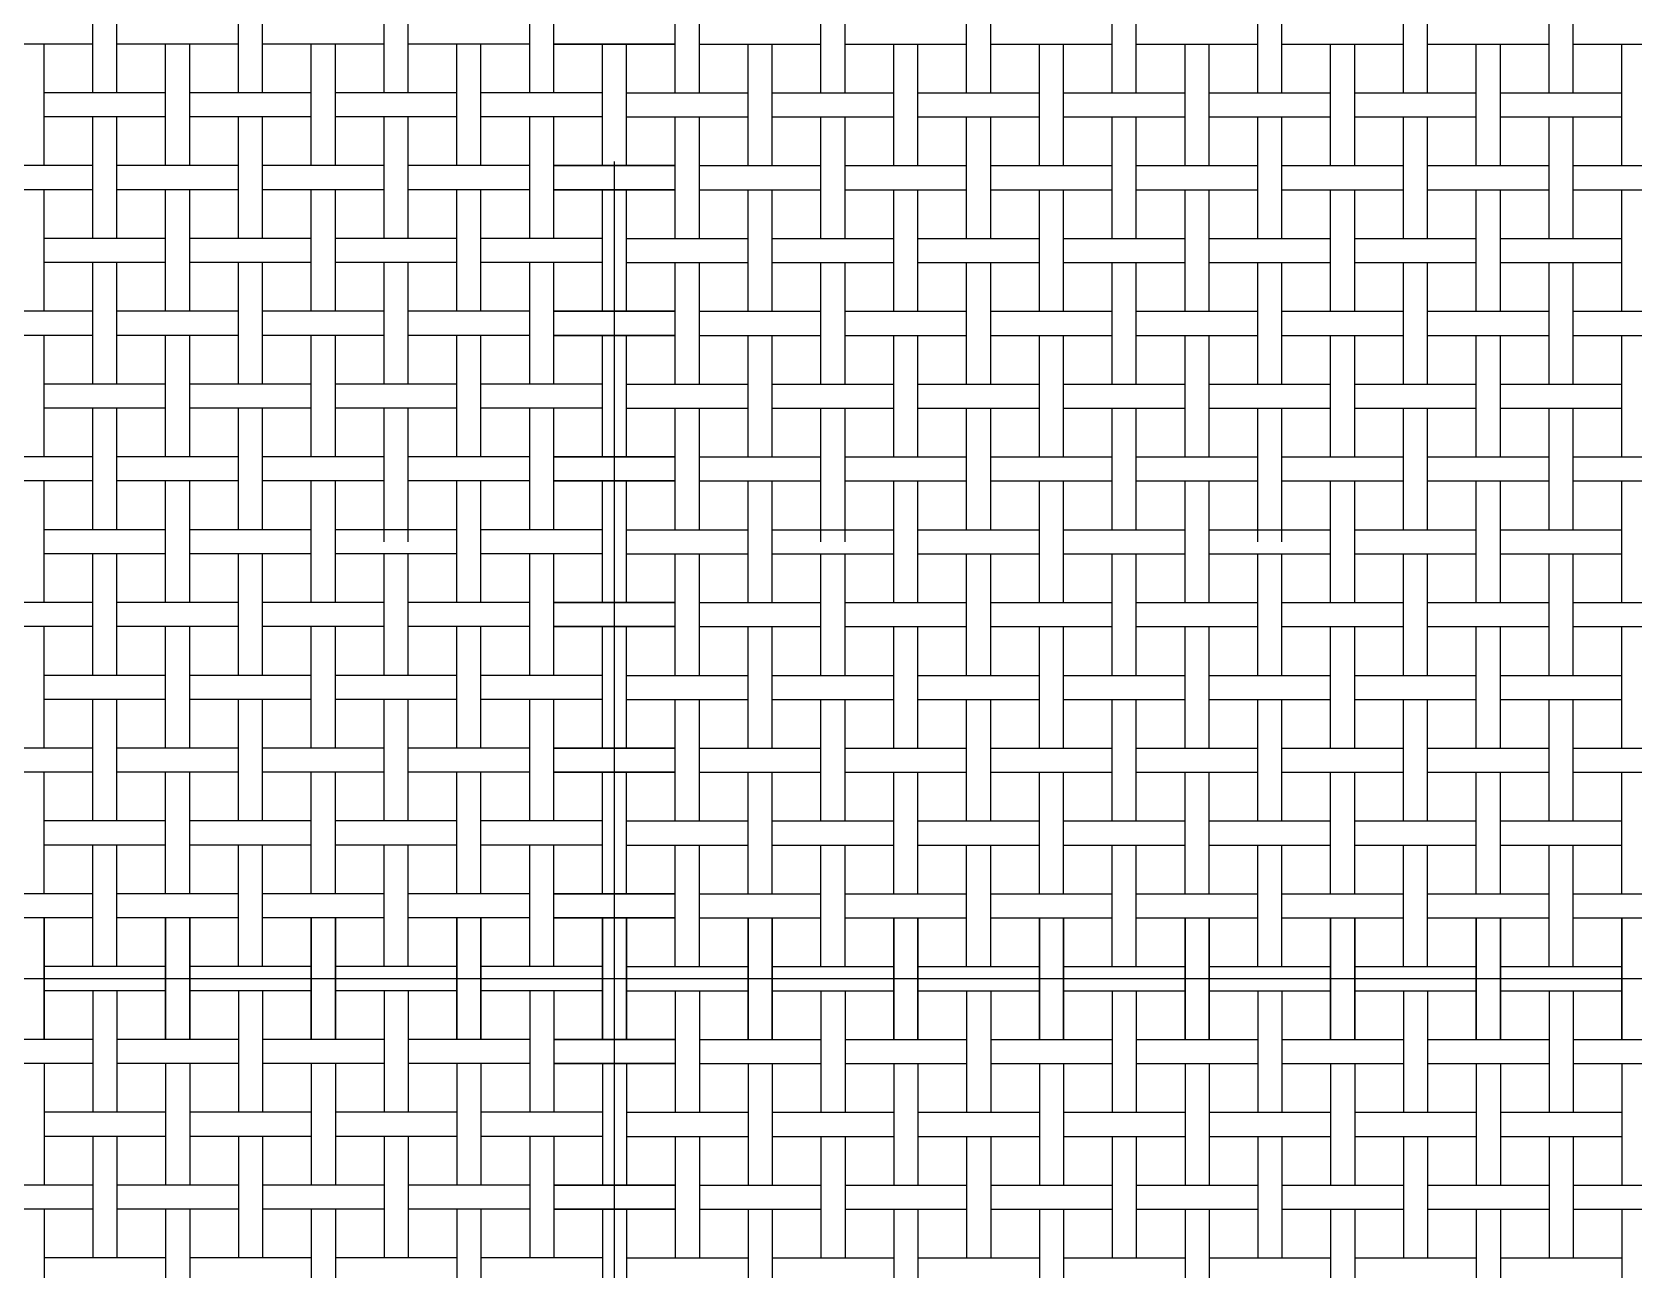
# Model space of a CAD drawing. Extents: x 1 to 102, y 0 to 78.
# Drawn here: x 47.17 to 56.48, y 48.86 to 56.06 of the extents above; entities that cross this region are included whole.
import ezdxf

# ---------------------------------------------------------------- set-up
doc = ezdxf.new("R2010")
doc.units = 0
doc.linetypes.add('CENTER', pattern=[50.8, 31.75, -6.35, 6.35, -6.35])
doc.layers.get('0').update_dxf_attribs({"linetype": 'CONTINUOUS'})
doc.layers.add('CENTER', color=1, linetype='CENTER')

msp = doc.modelspace()

# ---------------------------------------------------------------- linework, layer by layer
at = {"color": 7, "linetype": 'CONTINUOUS'}
for p, q in [((47.5247, 55.708), (47.5247, 56.4147)), ((47.6647, 55.708), (47.6647, 56.4147)), ((48.3713, 55.708), (48.3713, 56.4147)), ((48.5113, 55.708), (48.5113, 56.4147)), ((49.218, 55.708), (49.218, 56.4147)), ((49.358, 55.708), (49.358, 56.4147)), ((50.0647, 55.708), (50.0647, 56.4147)), ((50.2047, 55.708), (50.2047, 56.4147)), ((50.9113, 55.708), (50.9113, 56.4147)), ((51.0513, 55.708), (51.0513, 56.4147)), ((51.758, 55.708), (51.758, 56.4147)), ((51.898, 55.708), (51.898, 56.4147)), ((52.6047, 55.708), (52.6047, 56.4147)), ((52.7447, 55.708), (52.7447, 56.4147)), ((53.4513, 55.708), (53.4513, 56.4147)), ((53.5913, 55.708), (53.5913, 56.4147)), ((54.298, 55.708), (54.298, 56.4147)), ((54.438, 55.708), (54.438, 56.4147)), ((55.1447, 55.708), (55.1447, 56.4147)), ((55.2847, 55.708), (55.2847, 56.4147)), ((55.9913, 55.708), (55.9913, 56.4147)), ((56.1313, 55.708), (56.1313, 56.4147)), ((47.5247, 55.9913), (46.818, 55.9913)), ((47.2413, 55.2847), (47.2413, 55.9913)), ((48.3713, 55.9913), (47.6647, 55.9913)), ((47.948, 55.2847), (47.948, 55.9913)), ((48.088, 55.2847), (48.088, 55.9913)), ((49.218, 55.9913), (48.5113, 55.9913)), ((48.7947, 55.2847), (48.7947, 55.9913)), ((48.9347, 55.2847), (48.9347, 55.9913)), ((50.0647, 55.9913), (49.358, 55.9913)), ((49.6413, 55.2847), (49.6413, 55.9913)), ((49.7813, 55.2847), (49.7813, 55.9913)), ((50.2047, 55.9913), (50.9113, 55.9913)), ((50.9113, 55.9913), (50.2047, 55.9913)), ((50.488, 55.2847), (50.488, 55.9913)), ((50.628, 55.2847), (50.628, 55.9913)), ((51.0513, 55.9913), (51.758, 55.9913)), ((51.3347, 55.2847), (51.3347, 55.9913)), ((51.4747, 55.2847), (51.4747, 55.9913)), ((51.898, 55.9913), (52.6047, 55.9913)), ((52.1813, 55.2847), (52.1813, 55.9913)), ((52.3213, 55.2847), (52.3213, 55.9913)), ((52.7447, 55.9913), (53.4513, 55.9913)), ((53.028, 55.2847), (53.028, 55.9913)), ((53.168, 55.2847), (53.168, 55.9913)), ((53.5913, 55.9913), (54.298, 55.9913)), ((53.8747, 55.2847), (53.8747, 55.9913)), ((54.0147, 55.2847), (54.0147, 55.9913)), ((54.438, 55.9913), (55.1447, 55.9913)), ((54.7213, 55.2847), (54.7213, 55.9913)), ((54.8613, 55.2847), (54.8613, 55.9913)), ((55.2847, 55.9913), (55.9913, 55.9913)), ((55.568, 55.2847), (55.568, 55.9913)), ((55.708, 55.2847), (55.708, 55.9913)), ((56.1313, 55.9913), (56.838, 55.9913)), ((56.4147, 55.2847), (56.4147, 55.9913)), ((47.948, 55.708), (47.2413, 55.708)), ((48.7947, 55.708), (48.088, 55.708)), ((49.6413, 55.708), (48.9347, 55.708)), ((50.488, 55.708), (49.7813, 55.708)), ((50.628, 55.708), (51.3347, 55.708)), ((51.4747, 55.708), (52.1813, 55.708)), ((52.3213, 55.708), (53.028, 55.708)), ((53.168, 55.708), (53.8747, 55.708)), ((54.0147, 55.708), (54.7213, 55.708)), ((54.8613, 55.708), (55.568, 55.708)), ((55.708, 55.708), (56.4147, 55.708)), ((47.948, 55.568), (47.2413, 55.568)), ((47.5247, 54.8613), (47.5247, 55.568)), ((47.6647, 54.8613), (47.6647, 55.568)), ((48.7947, 55.568), (48.088, 55.568)), ((48.3713, 54.8613), (48.3713, 55.568)), ((48.5113, 54.8613), (48.5113, 55.568)), ((49.6413, 55.568), (48.9347, 55.568)), ((49.218, 54.8613), (49.218, 55.568)), ((49.358, 54.8613), (49.358, 55.568)), ((50.488, 55.568), (49.7813, 55.568)), ((50.0647, 54.8613), (50.0647, 55.568)), ((50.2047, 54.8613), (50.2047, 55.568)), ((50.628, 55.568), (51.3347, 55.568)), ((50.9113, 54.8613), (50.9113, 55.568)), ((51.0513, 54.8613), (51.0513, 55.568)), ((51.4747, 55.568), (52.1813, 55.568)), ((51.758, 54.8613), (51.758, 55.568)), ((51.898, 54.8613), (51.898, 55.568)), ((52.3213, 55.568), (53.028, 55.568)), ((52.6047, 54.8613), (52.6047, 55.568)), ((52.7447, 54.8613), (52.7447, 55.568)), ((53.168, 55.568), (53.8747, 55.568)), ((53.4513, 54.8613), (53.4513, 55.568)), ((53.5913, 54.8613), (53.5913, 55.568)), ((54.0147, 55.568), (54.7213, 55.568)), ((54.298, 54.8613), (54.298, 55.568)), ((54.438, 54.8613), (54.438, 55.568)), ((54.8613, 55.568), (55.568, 55.568)), ((55.1447, 54.8613), (55.1447, 55.568)), ((55.2847, 54.8613), (55.2847, 55.568)), ((55.708, 55.568), (56.4147, 55.568)), ((55.9913, 54.8613), (55.9913, 55.568)), ((56.1313, 54.8613), (56.1313, 55.568)), ((47.5247, 55.2847), (46.818, 55.2847)), ((48.3713, 55.2847), (47.6647, 55.2847)), ((49.218, 55.2847), (48.5113, 55.2847)), ((50.0647, 55.2847), (49.358, 55.2847)), ((50.2047, 55.2847), (50.9113, 55.2847)), ((50.9113, 55.2847), (50.2047, 55.2847)), ((51.0513, 55.2847), (51.758, 55.2847)), ((51.898, 55.2847), (52.6047, 55.2847)), ((52.7447, 55.2847), (53.4513, 55.2847)), ((53.5913, 55.2847), (54.298, 55.2847)), ((54.438, 55.2847), (55.1447, 55.2847)), ((55.2847, 55.2847), (55.9913, 55.2847)), ((56.1313, 55.2847), (56.838, 55.2847)), ((47.5247, 55.1447), (46.818, 55.1447)), ((47.2413, 54.438), (47.2413, 55.1447)), ((48.3713, 55.1447), (47.6647, 55.1447)), ((47.948, 54.438), (47.948, 55.1447)), ((48.088, 54.438), (48.088, 55.1447)), ((49.218, 55.1447), (48.5113, 55.1447)), ((48.7947, 54.438), (48.7947, 55.1447)), ((48.9347, 54.438), (48.9347, 55.1447)), ((50.0647, 55.1447), (49.358, 55.1447)), ((49.6413, 54.438), (49.6413, 55.1447)), ((49.7813, 54.438), (49.7813, 55.1447)), ((50.2047, 55.1447), (50.9113, 55.1447)), ((50.9113, 55.1447), (50.2047, 55.1447)), ((50.488, 54.438), (50.488, 55.1447)), ((50.628, 54.438), (50.628, 55.1447)), ((51.0513, 55.1447), (51.758, 55.1447)), ((51.3347, 54.438), (51.3347, 55.1447)), ((51.4747, 54.438), (51.4747, 55.1447)), ((51.898, 55.1447), (52.6047, 55.1447)), ((52.1813, 54.438), (52.1813, 55.1447)), ((52.3213, 54.438), (52.3213, 55.1447)), ((52.7447, 55.1447), (53.4513, 55.1447)), ((53.028, 54.438), (53.028, 55.1447)), ((53.168, 54.438), (53.168, 55.1447)), ((53.5913, 55.1447), (54.298, 55.1447)), ((53.8747, 54.438), (53.8747, 55.1447)), ((54.0147, 54.438), (54.0147, 55.1447)), ((54.438, 55.1447), (55.1447, 55.1447)), ((54.7213, 54.438), (54.7213, 55.1447)), ((54.8613, 54.438), (54.8613, 55.1447)), ((55.2847, 55.1447), (55.9913, 55.1447)), ((55.568, 54.438), (55.568, 55.1447)), ((55.708, 54.438), (55.708, 55.1447)), ((56.1313, 55.1447), (56.838, 55.1447)), ((56.4147, 54.438), (56.4147, 55.1447)), ((47.948, 54.8613), (47.2413, 54.8613)), ((48.7947, 54.8613), (48.088, 54.8613)), ((49.6413, 54.8613), (48.9347, 54.8613)), ((50.488, 54.8613), (49.7813, 54.8613)), ((50.628, 54.8613), (51.3347, 54.8613)), ((51.4747, 54.8613), (52.1813, 54.8613)), ((52.3213, 54.8613), (53.028, 54.8613)), ((53.168, 54.8613), (53.8747, 54.8613)), ((54.0147, 54.8613), (54.7213, 54.8613)), ((54.8613, 54.8613), (55.568, 54.8613)), ((55.708, 54.8613), (56.4147, 54.8613)), ((47.948, 54.7213), (47.2413, 54.7213)), ((47.5247, 54.0147), (47.5247, 54.7213)), ((47.6647, 54.0147), (47.6647, 54.7213)), ((48.7947, 54.7213), (48.088, 54.7213)), ((48.3713, 54.0147), (48.3713, 54.7213)), ((48.5113, 54.0147), (48.5113, 54.7213)), ((49.6413, 54.7213), (48.9347, 54.7213)), ((49.218, 54.0147), (49.218, 54.7213)), ((49.358, 54.0147), (49.358, 54.7213)), ((50.488, 54.7213), (49.7813, 54.7213)), ((50.0647, 54.0147), (50.0647, 54.7213)), ((50.2047, 54.0147), (50.2047, 54.7213)), ((50.628, 54.7213), (51.3347, 54.7213)), ((50.9113, 54.0147), (50.9113, 54.7213)), ((51.0513, 54.0147), (51.0513, 54.7213)), ((51.4747, 54.7213), (52.1813, 54.7213)), ((51.758, 54.0147), (51.758, 54.7213)), ((51.898, 54.0147), (51.898, 54.7213)), ((52.3213, 54.7213), (53.028, 54.7213)), ((52.6047, 54.0147), (52.6047, 54.7213)), ((52.7447, 54.0147), (52.7447, 54.7213)), ((53.168, 54.7213), (53.8747, 54.7213)), ((53.4513, 54.0147), (53.4513, 54.7213)), ((53.5913, 54.0147), (53.5913, 54.7213)), ((54.0147, 54.7213), (54.7213, 54.7213)), ((54.298, 54.0147), (54.298, 54.7213)), ((54.438, 54.0147), (54.438, 54.7213)), ((54.8613, 54.7213), (55.568, 54.7213)), ((55.1447, 54.0147), (55.1447, 54.7213)), ((55.2847, 54.0147), (55.2847, 54.7213)), ((55.708, 54.7213), (56.4147, 54.7213)), ((55.9913, 54.0147), (55.9913, 54.7213)), ((56.1313, 54.0147), (56.1313, 54.7213)), ((47.5247, 54.438), (46.818, 54.438)), ((48.3713, 54.438), (47.6647, 54.438)), ((49.218, 54.438), (48.5113, 54.438)), ((50.0647, 54.438), (49.358, 54.438)), ((50.2047, 54.438), (50.9113, 54.438)), ((50.9113, 54.438), (50.2047, 54.438)), ((51.0513, 54.438), (51.758, 54.438)), ((51.898, 54.438), (52.6047, 54.438)), ((52.7447, 54.438), (53.4513, 54.438)), ((53.5913, 54.438), (54.298, 54.438)), ((54.438, 54.438), (55.1447, 54.438)), ((55.2847, 54.438), (55.9913, 54.438)), ((56.1313, 54.438), (56.838, 54.438)), ((47.5247, 54.298), (46.818, 54.298)), ((47.2413, 53.5913), (47.2413, 54.298)), ((48.3713, 54.298), (47.6647, 54.298)), ((47.948, 53.5913), (47.948, 54.298)), ((48.088, 53.5913), (48.088, 54.298)), ((49.218, 54.298), (48.5113, 54.298)), ((48.7947, 53.5913), (48.7947, 54.298)), ((48.9347, 53.5913), (48.9347, 54.298)), ((50.0647, 54.298), (49.358, 54.298)), ((49.6413, 53.5913), (49.6413, 54.298)), ((49.7813, 53.5913), (49.7813, 54.298)), ((50.2047, 54.298), (50.9113, 54.298)), ((50.9113, 54.298), (50.2047, 54.298)), ((50.488, 53.5913), (50.488, 54.298)), ((50.628, 53.5913), (50.628, 54.298)), ((51.0513, 54.298), (51.758, 54.298)), ((51.3347, 53.5913), (51.3347, 54.298)), ((51.4747, 53.5913), (51.4747, 54.298)), ((51.898, 54.298), (52.6047, 54.298)), ((52.1813, 53.5913), (52.1813, 54.298)), ((52.3213, 53.5913), (52.3213, 54.298)), ((52.7447, 54.298), (53.4513, 54.298)), ((53.028, 53.5913), (53.028, 54.298)), ((53.168, 53.5913), (53.168, 54.298)), ((53.5913, 54.298), (54.298, 54.298)), ((53.8747, 53.5913), (53.8747, 54.298)), ((54.0147, 53.5913), (54.0147, 54.298)), ((54.438, 54.298), (55.1447, 54.298)), ((54.7213, 53.5913), (54.7213, 54.298)), ((54.8613, 53.5913), (54.8613, 54.298)), ((55.2847, 54.298), (55.9913, 54.298)), ((55.568, 53.5913), (55.568, 54.298)), ((55.708, 53.5913), (55.708, 54.298)), ((56.1313, 54.298), (56.838, 54.298)), ((56.4147, 53.5913), (56.4147, 54.298)), ((47.948, 54.0147), (47.2413, 54.0147)), ((48.7947, 54.0147), (48.088, 54.0147)), ((49.6413, 54.0147), (48.9347, 54.0147)), ((50.488, 54.0147), (49.7813, 54.0147)), ((50.628, 54.0147), (51.3347, 54.0147)), ((51.4747, 54.0147), (52.1813, 54.0147)), ((52.3213, 54.0147), (53.028, 54.0147)), ((53.168, 54.0147), (53.8747, 54.0147)), ((54.0147, 54.0147), (54.7213, 54.0147)), ((54.8613, 54.0147), (55.568, 54.0147)), ((55.708, 54.0147), (56.4147, 54.0147)), ((47.948, 53.8747), (47.2413, 53.8747)), ((47.5247, 53.168), (47.5247, 53.8747)), ((47.6647, 53.168), (47.6647, 53.8747)), ((48.7947, 53.8747), (48.088, 53.8747)), ((48.3713, 53.168), (48.3713, 53.8747)), ((48.5113, 53.168), (48.5113, 53.8747)), ((49.6413, 53.8747), (48.9347, 53.8747)), ((49.218, 53.098), (49.218, 53.8747)), ((49.358, 53.098), (49.358, 53.8747)), ((50.488, 53.8747), (49.7813, 53.8747)), ((50.0647, 53.168), (50.0647, 53.8747)), ((50.2047, 53.168), (50.2047, 53.8747)), ((50.628, 53.8747), (51.3347, 53.8747)), ((50.9113, 53.168), (50.9113, 53.8747)), ((51.0513, 53.168), (51.0513, 53.8747)), ((51.4747, 53.8747), (52.1813, 53.8747)), ((51.758, 53.098), (51.758, 53.8747)), ((51.898, 53.098), (51.898, 53.8747)), ((52.3213, 53.8747), (53.028, 53.8747)), ((52.6047, 53.168), (52.6047, 53.8747)), ((52.7447, 53.168), (52.7447, 53.8747)), ((53.168, 53.8747), (53.8747, 53.8747)), ((53.4513, 53.168), (53.4513, 53.8747)), ((53.5913, 53.168), (53.5913, 53.8747)), ((54.0147, 53.8747), (54.7213, 53.8747)), ((54.298, 53.098), (54.298, 53.8747)), ((54.438, 53.098), (54.438, 53.8747)), ((54.8613, 53.8747), (55.568, 53.8747)), ((55.1447, 53.168), (55.1447, 53.8747)), ((55.2847, 53.168), (55.2847, 53.8747)), ((55.708, 53.8747), (56.4147, 53.8747)), ((55.9913, 53.168), (55.9913, 53.8747)), ((56.1313, 53.168), (56.1313, 53.8747)), ((47.5247, 53.5913), (46.818, 53.5913)), ((48.3713, 53.5913), (47.6647, 53.5913)), ((49.218, 53.5913), (48.5113, 53.5913)), ((50.0647, 53.5913), (49.358, 53.5913)), ((50.2047, 53.5913), (50.9113, 53.5913)), ((50.9113, 53.5913), (50.2047, 53.5913)), ((51.0513, 53.5913), (51.758, 53.5913)), ((51.898, 53.5913), (52.6047, 53.5913)), ((52.7447, 53.5913), (53.4513, 53.5913)), ((53.5913, 53.5913), (54.298, 53.5913)), ((54.438, 53.5913), (55.1447, 53.5913)), ((55.2847, 53.5913), (55.9913, 53.5913)), ((56.1313, 53.5913), (56.838, 53.5913)), ((47.5247, 53.4513), (46.818, 53.4513)), ((47.2413, 52.7447), (47.2413, 53.4513)), ((48.3713, 53.4513), (47.6647, 53.4513)), ((47.948, 52.7447), (47.948, 53.4513)), ((48.088, 52.7447), (48.088, 53.4513)), ((49.218, 53.4513), (48.5113, 53.4513)), ((48.7947, 52.7447), (48.7947, 53.4513)), ((48.9347, 52.7447), (48.9347, 53.4513)), ((50.0647, 53.4513), (49.358, 53.4513)), ((49.6413, 52.7447), (49.6413, 53.4513)), ((49.7813, 52.7447), (49.7813, 53.4513)), ((50.2047, 53.4513), (50.9113, 53.4513)), ((50.9113, 53.4513), (50.2047, 53.4513)), ((50.488, 52.7447), (50.488, 53.4513)), ((50.628, 52.7447), (50.628, 53.4513)), ((51.0513, 53.4513), (51.758, 53.4513)), ((51.3347, 52.7447), (51.3347, 53.4513)), ((51.4747, 52.7447), (51.4747, 53.4513)), ((51.898, 53.4513), (52.6047, 53.4513)), ((52.1813, 52.7447), (52.1813, 53.4513)), ((52.3213, 52.7447), (52.3213, 53.4513)), ((52.7447, 53.4513), (53.4513, 53.4513)), ((53.028, 52.7447), (53.028, 53.4513)), ((53.168, 52.7447), (53.168, 53.4513)), ((53.5913, 53.4513), (54.298, 53.4513)), ((53.8747, 52.7447), (53.8747, 53.4513)), ((54.0147, 52.7447), (54.0147, 53.4513)), ((54.438, 53.4513), (55.1447, 53.4513)), ((54.7213, 52.7447), (54.7213, 53.4513)), ((54.8613, 52.7447), (54.8613, 53.4513)), ((55.2847, 53.4513), (55.9913, 53.4513)), ((55.568, 52.7447), (55.568, 53.4513)), ((55.708, 52.7447), (55.708, 53.4513)), ((56.1313, 53.4513), (56.838, 53.4513)), ((56.4147, 52.7447), (56.4147, 53.4513)), ((47.948, 53.168), (47.2413, 53.168)), ((48.7947, 53.168), (48.088, 53.168)), ((49.6413, 53.168), (48.9347, 53.168)), ((50.488, 53.168), (49.7813, 53.168)), ((50.628, 53.168), (51.3347, 53.168)), ((51.4747, 53.168), (52.1813, 53.168)), ((52.3213, 53.168), (53.028, 53.168)), ((53.168, 53.168), (53.8747, 53.168)), ((54.0147, 53.168), (54.7213, 53.168)), ((54.8613, 53.168), (55.568, 53.168)), ((55.708, 53.168), (56.4147, 53.168)), ((47.948, 53.028), (47.2413, 53.028)), ((47.5247, 52.3213), (47.5247, 53.028)), ((47.6647, 52.3213), (47.6647, 53.028)), ((48.7947, 53.028), (48.088, 53.028)), ((48.3713, 52.3213), (48.3713, 53.028)), ((48.5113, 52.3213), (48.5113, 53.028)), ((49.6413, 53.028), (48.9347, 53.028)), ((49.218, 52.3213), (49.218, 53.028)), ((49.358, 52.3213), (49.358, 53.028)), ((50.488, 53.028), (49.7813, 53.028)), ((50.0647, 52.3213), (50.0647, 53.028)), ((50.2047, 52.3213), (50.2047, 53.028)), ((50.628, 53.028), (51.3347, 53.028)), ((50.9113, 52.3213), (50.9113, 53.028)), ((51.0513, 52.3213), (51.0513, 53.028)), ((51.4747, 53.028), (52.1813, 53.028)), ((51.758, 52.3213), (51.758, 53.028)), ((51.898, 52.3213), (51.898, 53.028)), ((52.3213, 53.028), (53.028, 53.028)), ((52.6047, 52.3213), (52.6047, 53.028)), ((52.7447, 52.3213), (52.7447, 53.028)), ((53.168, 53.028), (53.8747, 53.028)), ((53.4513, 52.3213), (53.4513, 53.028)), ((53.5913, 52.3213), (53.5913, 53.028)), ((54.0147, 53.028), (54.7213, 53.028)), ((54.298, 52.3213), (54.298, 53.028)), ((54.438, 52.3213), (54.438, 53.028)), ((54.8613, 53.028), (55.568, 53.028)), ((55.1447, 52.3213), (55.1447, 53.028)), ((55.2847, 52.3213), (55.2847, 53.028)), ((55.708, 53.028), (56.4147, 53.028)), ((55.9913, 52.3213), (55.9913, 53.028)), ((56.1313, 52.3213), (56.1313, 53.028)), ((47.5247, 52.7447), (46.818, 52.7447)), ((48.3713, 52.7447), (47.6647, 52.7447)), ((49.218, 52.7447), (48.5113, 52.7447)), ((50.0647, 52.7447), (49.358, 52.7447)), ((50.2047, 52.7447), (50.9113, 52.7447)), ((50.9113, 52.7447), (50.2047, 52.7447)), ((51.0513, 52.7447), (51.758, 52.7447)), ((51.898, 52.7447), (52.6047, 52.7447)), ((52.7447, 52.7447), (53.4513, 52.7447)), ((53.5913, 52.7447), (54.298, 52.7447)), ((54.438, 52.7447), (55.1447, 52.7447)), ((55.2847, 52.7447), (55.9913, 52.7447)), ((56.1313, 52.7447), (56.838, 52.7447)), ((47.5247, 52.6047), (46.818, 52.6047)), ((47.2413, 51.898), (47.2413, 52.6047)), ((48.3713, 52.6047), (47.6647, 52.6047)), ((47.948, 51.898), (47.948, 52.6047)), ((48.088, 51.898), (48.088, 52.6047)), ((49.218, 52.6047), (48.5113, 52.6047)), ((48.7947, 51.898), (48.7947, 52.6047)), ((48.9347, 51.898), (48.9347, 52.6047)), ((50.0647, 52.6047), (49.358, 52.6047)), ((49.6413, 51.898), (49.6413, 52.6047)), ((49.7813, 51.898), (49.7813, 52.6047)), ((50.2047, 52.6047), (50.9113, 52.6047)), ((50.9113, 52.6047), (50.2047, 52.6047)), ((50.488, 51.898), (50.488, 52.6047)), ((50.628, 51.898), (50.628, 52.6047)), ((51.0513, 52.6047), (51.758, 52.6047)), ((51.3347, 51.898), (51.3347, 52.6047)), ((51.4747, 51.898), (51.4747, 52.6047)), ((51.898, 52.6047), (52.6047, 52.6047)), ((52.1813, 51.898), (52.1813, 52.6047)), ((52.3213, 51.898), (52.3213, 52.6047)), ((52.7447, 52.6047), (53.4513, 52.6047)), ((53.028, 51.898), (53.028, 52.6047)), ((53.168, 51.898), (53.168, 52.6047)), ((53.5913, 52.6047), (54.298, 52.6047)), ((53.8747, 51.898), (53.8747, 52.6047)), ((54.0147, 51.898), (54.0147, 52.6047)), ((54.438, 52.6047), (55.1447, 52.6047)), ((54.7213, 51.898), (54.7213, 52.6047)), ((54.8613, 51.898), (54.8613, 52.6047)), ((55.2847, 52.6047), (55.9913, 52.6047)), ((55.568, 51.898), (55.568, 52.6047)), ((55.708, 51.898), (55.708, 52.6047)), ((56.1313, 52.6047), (56.838, 52.6047)), ((56.4147, 51.898), (56.4147, 52.6047)), ((47.948, 52.3213), (47.2413, 52.3213)), ((48.7947, 52.3213), (48.088, 52.3213)), ((49.6413, 52.3213), (48.9347, 52.3213)), ((50.488, 52.3213), (49.7813, 52.3213)), ((50.628, 52.3213), (51.3347, 52.3213)), ((51.4747, 52.3213), (52.1813, 52.3213)), ((52.3213, 52.3213), (53.028, 52.3213)), ((53.168, 52.3213), (53.8747, 52.3213)), ((54.0147, 52.3213), (54.7213, 52.3213)), ((54.8613, 52.3213), (55.568, 52.3213)), ((55.708, 52.3213), (56.4147, 52.3213)), ((47.948, 52.1813), (47.2413, 52.1813)), ((47.5247, 51.4747), (47.5247, 52.1813)), ((47.6647, 51.4747), (47.6647, 52.1813)), ((48.7947, 52.1813), (48.088, 52.1813)), ((48.3713, 51.4747), (48.3713, 52.1813)), ((48.5113, 51.4747), (48.5113, 52.1813)), ((49.6413, 52.1813), (48.9347, 52.1813)), ((49.218, 51.4747), (49.218, 52.1813)), ((49.358, 51.4747), (49.358, 52.1813)), ((50.488, 52.1813), (49.7813, 52.1813)), ((50.0647, 51.4747), (50.0647, 52.1813)), ((50.2047, 51.4747), (50.2047, 52.1813)), ((50.628, 52.1813), (51.3347, 52.1813)), ((50.9113, 51.4747), (50.9113, 52.1813)), ((51.0513, 51.4747), (51.0513, 52.1813)), ((51.4747, 52.1813), (52.1813, 52.1813)), ((51.758, 51.4747), (51.758, 52.1813)), ((51.898, 51.4747), (51.898, 52.1813)), ((52.3213, 52.1813), (53.028, 52.1813)), ((52.6047, 51.4747), (52.6047, 52.1813)), ((52.7447, 51.4747), (52.7447, 52.1813)), ((53.168, 52.1813), (53.8747, 52.1813)), ((53.4513, 51.4747), (53.4513, 52.1813)), ((53.5913, 51.4747), (53.5913, 52.1813)), ((54.0147, 52.1813), (54.7213, 52.1813)), ((54.298, 51.4747), (54.298, 52.1813)), ((54.438, 51.4747), (54.438, 52.1813)), ((54.8613, 52.1813), (55.568, 52.1813)), ((55.1447, 51.4747), (55.1447, 52.1813)), ((55.2847, 51.4747), (55.2847, 52.1813)), ((55.708, 52.1813), (56.4147, 52.1813)), ((55.9913, 51.4747), (55.9913, 52.1813)), ((56.1313, 51.4747), (56.1313, 52.1813)), ((47.5247, 51.898), (46.818, 51.898)), ((48.3713, 51.898), (47.6647, 51.898)), ((49.218, 51.898), (48.5113, 51.898)), ((50.0647, 51.898), (49.358, 51.898)), ((50.2047, 51.898), (50.9113, 51.898)), ((50.9113, 51.898), (50.2047, 51.898)), ((51.0513, 51.898), (51.758, 51.898)), ((51.898, 51.898), (52.6047, 51.898)), ((52.7447, 51.898), (53.4513, 51.898)), ((53.5913, 51.898), (54.298, 51.898)), ((54.438, 51.898), (55.1447, 51.898)), ((55.2847, 51.898), (55.9913, 51.898)), ((56.1313, 51.898), (56.838, 51.898)), ((47.5247, 51.758), (46.818, 51.758)), ((47.2413, 51.0513), (47.2413, 51.758)), ((48.3713, 51.758), (47.6647, 51.758)), ((47.948, 51.0513), (47.948, 51.758)), ((48.088, 51.0513), (48.088, 51.758)), ((49.218, 51.758), (48.5113, 51.758)), ((48.7947, 51.0513), (48.7947, 51.758)), ((48.9347, 51.0513), (48.9347, 51.758)), ((50.0647, 51.758), (49.358, 51.758)), ((49.6413, 51.0513), (49.6413, 51.758)), ((49.7813, 51.0513), (49.7813, 51.758)), ((50.2047, 51.758), (50.9113, 51.758)), ((50.9113, 51.758), (50.2047, 51.758)), ((50.488, 51.0513), (50.488, 51.758)), ((50.628, 51.0513), (50.628, 51.758)), ((51.0513, 51.758), (51.758, 51.758)), ((51.3347, 51.0513), (51.3347, 51.758)), ((51.4747, 51.0513), (51.4747, 51.758)), ((51.898, 51.758), (52.6047, 51.758)), ((52.1813, 51.0513), (52.1813, 51.758)), ((52.3213, 51.0513), (52.3213, 51.758)), ((52.7447, 51.758), (53.4513, 51.758)), ((53.028, 51.0513), (53.028, 51.758)), ((53.168, 51.0513), (53.168, 51.758)), ((53.5913, 51.758), (54.298, 51.758)), ((53.8747, 51.0513), (53.8747, 51.758)), ((54.0147, 51.0513), (54.0147, 51.758)), ((54.438, 51.758), (55.1447, 51.758)), ((54.7213, 51.0513), (54.7213, 51.758)), ((54.8613, 51.0513), (54.8613, 51.758)), ((55.2847, 51.758), (55.9913, 51.758)), ((55.568, 51.0513), (55.568, 51.758)), ((55.708, 51.0513), (55.708, 51.758)), ((56.1313, 51.758), (56.838, 51.758)), ((56.4147, 51.0513), (56.4147, 51.758)), ((47.948, 51.4747), (47.2413, 51.4747)), ((48.7947, 51.4747), (48.088, 51.4747)), ((49.6413, 51.4747), (48.9347, 51.4747)), ((50.488, 51.4747), (49.7813, 51.4747)), ((50.628, 51.4747), (51.3347, 51.4747)), ((51.4747, 51.4747), (52.1813, 51.4747)), ((52.3213, 51.4747), (53.028, 51.4747)), ((53.168, 51.4747), (53.8747, 51.4747)), ((54.0147, 51.4747), (54.7213, 51.4747)), ((54.8613, 51.4747), (55.568, 51.4747)), ((55.708, 51.4747), (56.4147, 51.4747)), ((47.948, 51.3347), (47.2413, 51.3347)), ((47.5247, 50.628), (47.5247, 51.3347)), ((47.6647, 50.628), (47.6647, 51.3347)), ((48.7947, 51.3347), (48.088, 51.3347)), ((48.3713, 50.628), (48.3713, 51.3347)), ((48.5113, 50.628), (48.5113, 51.3347)), ((49.6413, 51.3347), (48.9347, 51.3347)), ((49.218, 50.628), (49.218, 51.3347)), ((49.358, 50.628), (49.358, 51.3347)), ((50.488, 51.3347), (49.7813, 51.3347)), ((50.0647, 50.628), (50.0647, 51.3347)), ((50.2047, 50.628), (50.2047, 51.3347)), ((50.628, 51.3347), (51.3347, 51.3347)), ((50.9113, 50.628), (50.9113, 51.3347)), ((51.0513, 50.628), (51.0513, 51.3347)), ((51.4747, 51.3347), (52.1813, 51.3347)), ((51.758, 50.628), (51.758, 51.3347)), ((51.898, 50.628), (51.898, 51.3347)), ((52.3213, 51.3347), (53.028, 51.3347)), ((52.6047, 50.628), (52.6047, 51.3347)), ((52.7447, 50.628), (52.7447, 51.3347)), ((53.168, 51.3347), (53.8747, 51.3347)), ((53.4513, 50.628), (53.4513, 51.3347)), ((53.5913, 50.628), (53.5913, 51.3347)), ((54.0147, 51.3347), (54.7213, 51.3347)), ((54.298, 50.628), (54.298, 51.3347)), ((54.438, 50.628), (54.438, 51.3347)), ((54.8613, 51.3347), (55.568, 51.3347)), ((55.1447, 50.628), (55.1447, 51.3347)), ((55.2847, 50.628), (55.2847, 51.3347)), ((55.708, 51.3347), (56.4147, 51.3347)), ((55.9913, 50.628), (55.9913, 51.3347)), ((56.1313, 50.628), (56.1313, 51.3347)), ((47.5247, 51.0513), (46.818, 51.0513)), ((48.3713, 51.0513), (47.6647, 51.0513)), ((49.218, 51.0513), (48.5113, 51.0513)), ((50.0647, 51.0513), (49.358, 51.0513)), ((50.2047, 51.0513), (50.9113, 51.0513)), ((50.9113, 51.0513), (50.2047, 51.0513)), ((51.0513, 51.0513), (51.758, 51.0513)), ((51.898, 51.0513), (52.6047, 51.0513)), ((52.7447, 51.0513), (53.4513, 51.0513)), ((53.5913, 51.0513), (54.298, 51.0513)), ((54.438, 51.0513), (55.1447, 51.0513)), ((55.2847, 51.0513), (55.9913, 51.0513)), ((56.1313, 51.0513), (56.838, 51.0513)), ((47.5247, 50.9113), (46.818, 50.9113)), ((47.2413, 50.2047), (47.2413, 50.9113)), ((47.2413, 50.9113), (47.2413, 50.2047)), ((48.3713, 50.9113), (47.6647, 50.9113)), ((47.948, 50.2047), (47.948, 50.9113)), ((47.948, 50.9113), (47.948, 50.2047)), ((48.088, 50.2047), (48.088, 50.9113)), ((48.088, 50.9113), (48.088, 50.2047)), ((49.218, 50.9113), (48.5113, 50.9113)), ((48.7947, 50.2047), (48.7947, 50.9113)), ((48.7947, 50.9113), (48.7947, 50.2047)), ((48.9347, 50.2047), (48.9347, 50.9113)), ((48.9347, 50.9113), (48.9347, 50.2047)), ((50.0647, 50.9113), (49.358, 50.9113)), ((49.6413, 50.2047), (49.6413, 50.9113)), ((49.6413, 50.9113), (49.6413, 50.2047)), ((49.7813, 50.2047), (49.7813, 50.9113)), ((49.7813, 50.9113), (49.7813, 50.2047)), ((50.2047, 50.9113), (50.9113, 50.9113)), ((50.9113, 50.9113), (50.2047, 50.9113)), ((50.488, 50.2047), (50.488, 50.9113)), ((50.488, 50.9113), (50.488, 50.2047)), ((50.628, 50.2047), (50.628, 50.9113)), ((50.628, 50.9113), (50.628, 50.2047)), ((51.0513, 50.9113), (51.758, 50.9113)), ((51.3347, 50.2047), (51.3347, 50.9113)), ((51.3347, 50.9113), (51.3347, 50.2047)), ((51.4747, 50.2047), (51.4747, 50.9113)), ((51.4747, 50.9113), (51.4747, 50.2047)), ((51.898, 50.9113), (52.6047, 50.9113)), ((52.1813, 50.2047), (52.1813, 50.9113)), ((52.1813, 50.9113), (52.1813, 50.2047)), ((52.3213, 50.2047), (52.3213, 50.9113)), ((52.3213, 50.9113), (52.3213, 50.2047)), ((52.7447, 50.9113), (53.4513, 50.9113)), ((53.028, 50.2047), (53.028, 50.9113)), ((53.028, 50.9113), (53.028, 50.2047)), ((53.168, 50.2047), (53.168, 50.9113)), ((53.168, 50.9113), (53.168, 50.2047)), ((53.5913, 50.9113), (54.298, 50.9113)), ((53.8747, 50.2047), (53.8747, 50.9113)), ((53.8747, 50.9113), (53.8747, 50.2047)), ((54.0147, 50.2047), (54.0147, 50.9113)), ((54.0147, 50.9113), (54.0147, 50.2047)), ((54.438, 50.9113), (55.1447, 50.9113)), ((54.7213, 50.2047), (54.7213, 50.9113)), ((54.7213, 50.9113), (54.7213, 50.2047)), ((54.8613, 50.2047), (54.8613, 50.9113)), ((54.8613, 50.9113), (54.8613, 50.2047)), ((55.2847, 50.9113), (55.9913, 50.9113)), ((55.568, 50.2047), (55.568, 50.9113)), ((55.568, 50.9113), (55.568, 50.2047)), ((55.708, 50.2047), (55.708, 50.9113)), ((55.708, 50.9113), (55.708, 50.2047)), ((56.1313, 50.9113), (56.838, 50.9113)), ((56.4147, 50.2047), (56.4147, 50.9113)), ((56.4147, 50.9113), (56.4147, 50.2047)), ((47.948, 50.628), (47.2413, 50.628)), ((48.7947, 50.628), (48.088, 50.628)), ((49.6413, 50.628), (48.9347, 50.628)), ((50.488, 50.628), (49.7813, 50.628)), ((50.628, 50.628), (51.3347, 50.628)), ((51.4747, 50.628), (52.1813, 50.628)), ((52.3213, 50.628), (53.028, 50.628)), ((53.168, 50.628), (53.8747, 50.628)), ((54.0147, 50.628), (54.7213, 50.628)), ((54.8613, 50.628), (55.568, 50.628)), ((55.708, 50.628), (56.4147, 50.628)), ((47.948, 50.488), (47.2413, 50.488)), ((47.5247, 50.488), (47.5247, 49.7813)), ((47.6647, 50.488), (47.6647, 49.7813)), ((48.7947, 50.488), (48.088, 50.488)), ((48.3713, 50.488), (48.3713, 49.7813)), ((48.5113, 50.488), (48.5113, 49.7813)), ((49.6413, 50.488), (48.9347, 50.488)), ((49.218, 50.488), (49.218, 49.7813)), ((49.358, 50.488), (49.358, 49.7813)), ((50.488, 50.488), (49.7813, 50.488)), ((50.0647, 50.488), (50.0647, 49.7813)), ((50.2047, 50.488), (50.2047, 49.7813)), ((50.628, 50.488), (51.3347, 50.488)), ((50.9113, 50.488), (50.9113, 49.7813)), ((51.0513, 50.488), (51.0513, 49.7813)), ((51.4747, 50.488), (52.1813, 50.488)), ((51.758, 50.488), (51.758, 49.7813)), ((51.898, 50.488), (51.898, 49.7813)), ((52.3213, 50.488), (53.028, 50.488)), ((52.6047, 50.488), (52.6047, 49.7813)), ((52.7447, 50.488), (52.7447, 49.7813)), ((53.168, 50.488), (53.8747, 50.488)), ((53.4513, 50.488), (53.4513, 49.7813)), ((53.5913, 50.488), (53.5913, 49.7813)), ((54.0147, 50.488), (54.7213, 50.488)), ((54.298, 50.488), (54.298, 49.7813)), ((54.438, 50.488), (54.438, 49.7813)), ((54.8613, 50.488), (55.568, 50.488)), ((55.1447, 50.488), (55.1447, 49.7813)), ((55.2847, 50.488), (55.2847, 49.7813)), ((55.708, 50.488), (56.4147, 50.488)), ((55.9913, 50.488), (55.9913, 49.7813)), ((56.1313, 50.488), (56.1313, 49.7813)), ((47.5247, 50.2047), (46.818, 50.2047)), ((48.3713, 50.2047), (47.6647, 50.2047)), ((49.218, 50.2047), (48.5113, 50.2047)), ((50.0647, 50.2047), (49.358, 50.2047)), ((50.2047, 50.2047), (50.9113, 50.2047)), ((50.9113, 50.2047), (50.2047, 50.2047)), ((51.0513, 50.2047), (51.758, 50.2047)), ((51.898, 50.2047), (52.6047, 50.2047)), ((52.7447, 50.2047), (53.4513, 50.2047)), ((53.5913, 50.2047), (54.298, 50.2047)), ((54.438, 50.2047), (55.1447, 50.2047)), ((55.2847, 50.2047), (55.9913, 50.2047)), ((56.1313, 50.2047), (56.838, 50.2047)), ((47.5247, 50.0647), (46.818, 50.0647)), ((47.2413, 50.0647), (47.2413, 49.358)), ((48.3713, 50.0647), (47.6647, 50.0647)), ((47.948, 50.0647), (47.948, 49.358)), ((48.088, 50.0647), (48.088, 49.358)), ((49.218, 50.0647), (48.5113, 50.0647)), ((48.7947, 50.0647), (48.7947, 49.358)), ((48.9347, 50.0647), (48.9347, 49.358)), ((50.0647, 50.0647), (49.358, 50.0647)), ((49.6413, 50.0647), (49.6413, 49.358)), ((49.7813, 50.0647), (49.7813, 49.358)), ((50.2047, 50.0647), (50.9113, 50.0647)), ((50.9113, 50.0647), (50.2047, 50.0647)), ((50.488, 50.0647), (50.488, 49.358)), ((50.628, 50.0647), (50.628, 49.358)), ((51.0513, 50.0647), (51.758, 50.0647)), ((51.3347, 50.0647), (51.3347, 49.358)), ((51.4747, 50.0647), (51.4747, 49.358)), ((51.898, 50.0647), (52.6047, 50.0647)), ((52.1813, 50.0647), (52.1813, 49.358)), ((52.3213, 50.0647), (52.3213, 49.358)), ((52.7447, 50.0647), (53.4513, 50.0647)), ((53.028, 50.0647), (53.028, 49.358)), ((53.168, 50.0647), (53.168, 49.358)), ((53.5913, 50.0647), (54.298, 50.0647)), ((53.8747, 50.0647), (53.8747, 49.358)), ((54.0147, 50.0647), (54.0147, 49.358)), ((54.438, 50.0647), (55.1447, 50.0647)), ((54.7213, 50.0647), (54.7213, 49.358)), ((54.8613, 50.0647), (54.8613, 49.358)), ((55.2847, 50.0647), (55.9913, 50.0647)), ((55.568, 50.0647), (55.568, 49.358)), ((55.708, 50.0647), (55.708, 49.358)), ((56.1313, 50.0647), (56.838, 50.0647)), ((56.4147, 50.0647), (56.4147, 49.358)), ((47.948, 49.7813), (47.2413, 49.7813)), ((48.7947, 49.7813), (48.088, 49.7813)), ((49.6413, 49.7813), (48.9347, 49.7813)), ((50.488, 49.7813), (49.7813, 49.7813)), ((50.628, 49.7813), (51.3347, 49.7813)), ((51.4747, 49.7813), (52.1813, 49.7813)), ((52.3213, 49.7813), (53.028, 49.7813)), ((53.168, 49.7813), (53.8747, 49.7813)), ((54.0147, 49.7813), (54.7213, 49.7813)), ((54.8613, 49.7813), (55.568, 49.7813)), ((55.708, 49.7813), (56.4147, 49.7813)), ((47.948, 49.6413), (47.2413, 49.6413)), ((47.5247, 49.6413), (47.5247, 48.9347)), ((47.6647, 49.6413), (47.6647, 48.9347)), ((48.7947, 49.6413), (48.088, 49.6413)), ((48.3713, 49.6413), (48.3713, 48.9347)), ((48.5113, 49.6413), (48.5113, 48.9347)), ((49.6413, 49.6413), (48.9347, 49.6413)), ((49.218, 49.6413), (49.218, 48.9347)), ((49.358, 49.6413), (49.358, 48.9347)), ((50.488, 49.6413), (49.7813, 49.6413)), ((50.0647, 49.6413), (50.0647, 48.9347)), ((50.2047, 49.6413), (50.2047, 48.9347)), ((50.628, 49.6413), (51.3347, 49.6413)), ((50.9113, 49.6413), (50.9113, 48.9347)), ((51.0513, 49.6413), (51.0513, 48.9347)), ((51.4747, 49.6413), (52.1813, 49.6413)), ((51.758, 49.6413), (51.758, 48.9347)), ((51.898, 49.6413), (51.898, 48.9347)), ((52.3213, 49.6413), (53.028, 49.6413)), ((52.6047, 49.6413), (52.6047, 48.9347)), ((52.7447, 49.6413), (52.7447, 48.9347)), ((53.168, 49.6413), (53.8747, 49.6413)), ((53.4513, 49.6413), (53.4513, 48.9347)), ((53.5913, 49.6413), (53.5913, 48.9347)), ((54.0147, 49.6413), (54.7213, 49.6413)), ((54.298, 49.6413), (54.298, 48.9347)), ((54.438, 49.6413), (54.438, 48.9347)), ((54.8613, 49.6413), (55.568, 49.6413)), ((55.1447, 49.6413), (55.1447, 48.9347)), ((55.2847, 49.6413), (55.2847, 48.9347)), ((55.708, 49.6413), (56.4147, 49.6413)), ((55.9913, 49.6413), (55.9913, 48.9347)), ((56.1313, 49.6413), (56.1313, 48.9347)), ((47.5247, 49.358), (46.818, 49.358)), ((48.3713, 49.358), (47.6647, 49.358)), ((49.218, 49.358), (48.5113, 49.358)), ((50.0647, 49.358), (49.358, 49.358)), ((50.2047, 49.358), (50.9113, 49.358)), ((50.9113, 49.358), (50.2047, 49.358)), ((51.0513, 49.358), (51.758, 49.358)), ((51.898, 49.358), (52.6047, 49.358)), ((52.7447, 49.358), (53.4513, 49.358)), ((53.5913, 49.358), (54.298, 49.358)), ((54.438, 49.358), (55.1447, 49.358)), ((55.2847, 49.358), (55.9913, 49.358)), ((56.1313, 49.358), (56.838, 49.358)), ((47.5247, 49.218), (46.818, 49.218)), ((47.2413, 49.218), (47.2413, 48.5113)), ((48.3713, 49.218), (47.6647, 49.218)), ((47.948, 49.218), (47.948, 48.5113)), ((48.088, 49.218), (48.088, 48.5113)), ((49.218, 49.218), (48.5113, 49.218)), ((48.7947, 49.218), (48.7947, 48.5113)), ((48.9347, 49.218), (48.9347, 48.5113)), ((50.0647, 49.218), (49.358, 49.218)), ((49.6413, 49.218), (49.6413, 48.5113)), ((49.7813, 49.218), (49.7813, 48.5113)), ((50.2047, 49.218), (50.9113, 49.218)), ((50.9113, 49.218), (50.2047, 49.218)), ((50.488, 49.218), (50.488, 48.5113)), ((50.628, 49.218), (50.628, 48.5113)), ((51.0513, 49.218), (51.758, 49.218)), ((51.3347, 49.218), (51.3347, 48.5113)), ((51.4747, 49.218), (51.4747, 48.5113)), ((51.898, 49.218), (52.6047, 49.218)), ((52.1813, 49.218), (52.1813, 48.5113)), ((52.3213, 49.218), (52.3213, 48.5113)), ((52.7447, 49.218), (53.4513, 49.218)), ((53.028, 49.218), (53.028, 48.5113)), ((53.168, 49.218), (53.168, 48.5113)), ((53.5913, 49.218), (54.298, 49.218)), ((53.8747, 49.218), (53.8747, 48.5113)), ((54.0147, 49.218), (54.0147, 48.5113)), ((54.438, 49.218), (55.1447, 49.218)), ((54.7213, 49.218), (54.7213, 48.5113)), ((54.8613, 49.218), (54.8613, 48.5113)), ((55.2847, 49.218), (55.9913, 49.218)), ((55.568, 49.218), (55.568, 48.5113)), ((55.708, 49.218), (55.708, 48.5113)), ((56.1313, 49.218), (56.838, 49.218)), ((56.4147, 49.218), (56.4147, 48.5113)), ((47.948, 48.9347), (47.2413, 48.9347)), ((48.7947, 48.9347), (48.088, 48.9347)), ((49.6413, 48.9347), (48.9347, 48.9347)), ((50.488, 48.9347), (49.7813, 48.9347)), ((50.628, 48.9347), (51.3347, 48.9347)), ((51.4747, 48.9347), (52.1813, 48.9347)), ((52.3213, 48.9347), (53.028, 48.9347)), ((53.168, 48.9347), (53.8747, 48.9347)), ((54.0147, 48.9347), (54.7213, 48.9347)), ((54.8613, 48.9347), (55.568, 48.9347)), ((55.708, 48.9347), (56.4147, 48.9347))]:
    msp.add_line(p, q, dxfattribs=at)
for radius in [25, 15]:
    msp.add_circle((50.558, 50.558), radius, dxfattribs=at)
at = {"layer": 'CENTER', "color": 1, "linetype": 'CENTER'}
for p, q in [((50.558, 23.558), (50.558, 77.558)), ((77.558, 50.558), (23.558, 50.558))]:
    msp.add_line(p, q, dxfattribs=at)

doc.saveas('drawing.dxf')
